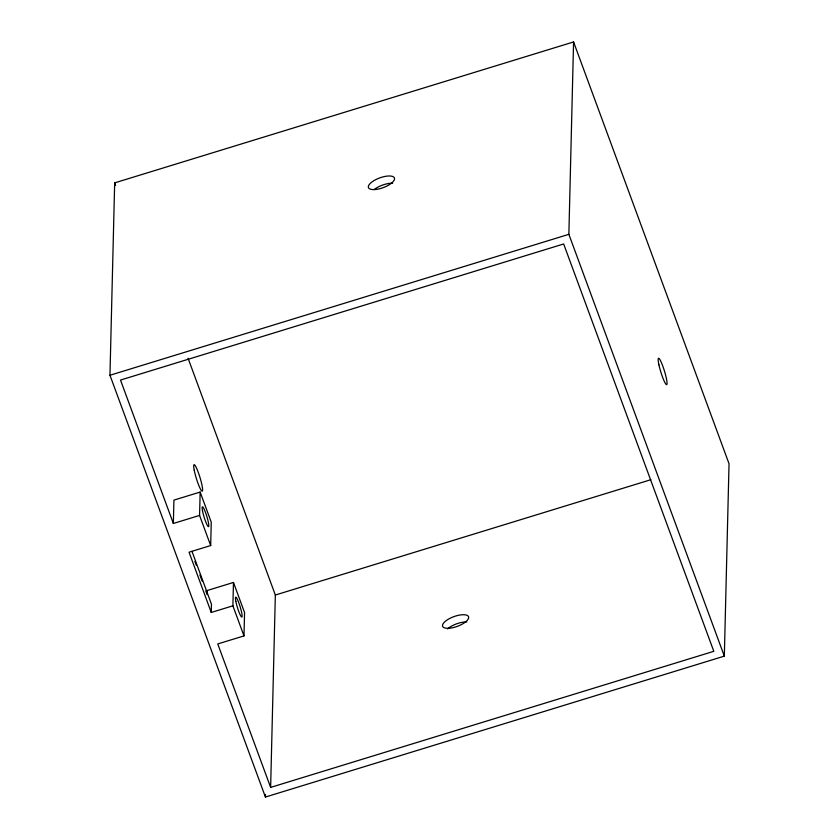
<?xml version="1.0" encoding="UTF-8"?>
<svg xmlns="http://www.w3.org/2000/svg" width="839" height="839" viewBox="0 0 839 839"><rect width="100%" height="100%" fill="white"/><g stroke="black" fill="none" stroke-linecap="round" stroke-linejoin="round"><path stroke-width="1.26" d="M109.961 375.253L114.67 182.871L573.572 41.95L729.039 463.747L724.33 656.129L265.428 797.05L109.961 375.253L568.863 234.333L573.572 41.95M200.154 492.063L199.577 515.429L173.358 523.473L173.925 500.117L200.154 492.063L211.25 522.194L210.683 545.549L189.048 552.198L211.26 612.46L232.896 605.81L233.462 582.455L207.243 590.499L207.139 594.631L205.775 590.939M211.26 612.46L211.459 604.206L191.974 551.328M265.428 797.05L265.491 794.428M173.358 523.473L120.501 380.067L563.661 243.971L713.8 651.316L270.63 787.402L275.339 595.029L188.062 358.232M270.63 787.402L217.762 643.953L243.981 635.899L244.569 612.575L233.462 582.455M275.339 595.029L650.896 479.698M568.863 234.333L724.33 656.129M114.67 182.871L115.572 185.335M199.577 515.429L210.683 545.549M232.896 605.81L243.981 635.899M194.9 561.427L196.263 565.108M199.892 574.946L202.157 581.102M374.152 189.562A13.844 5.17 -20.2 0 1 392.642 183.217M447.565 628.883A13.844 5.17 -20.2 0 1 466.767 621.94M194.239 470.239A13.844 1.877 72.9 0 0 201.926 491.109A13.844 1.877 72.9 0 0 198.287 472.43A13.844 1.877 72.9 0 0 194.239 470.239M235.843 601.364A10.383 1.405 72.9 0 0 241.611 617.022A10.383 1.405 72.9 0 0 238.884 603.01A10.383 1.405 72.9 0 0 235.843 601.364M202.535 510.982A10.383 1.405 72.9 0 0 208.303 526.64A10.383 1.405 72.9 0 0 205.565 512.629A10.383 1.405 72.9 0 0 202.535 510.982M375.767 189.467A13.844 5.17 -20.2 0 0 394.508 178.288A13.844 5.17 -20.2 0 0 374.026 180.584A13.844 5.17 -20.2 0 0 375.767 189.467M658.93 364.881A13.844 1.877 72.9 0 0 666.606 384.692A13.844 1.877 72.9 0 0 662.296 364.776A13.844 1.877 72.9 0 0 658.93 364.881M448.896 628.275A13.844 5.17 -20.2 0 0 468.676 617.483A13.844 5.17 -20.2 0 0 449.127 618.763A13.844 5.17 -20.2 0 0 448.896 628.275"/></g></svg>
